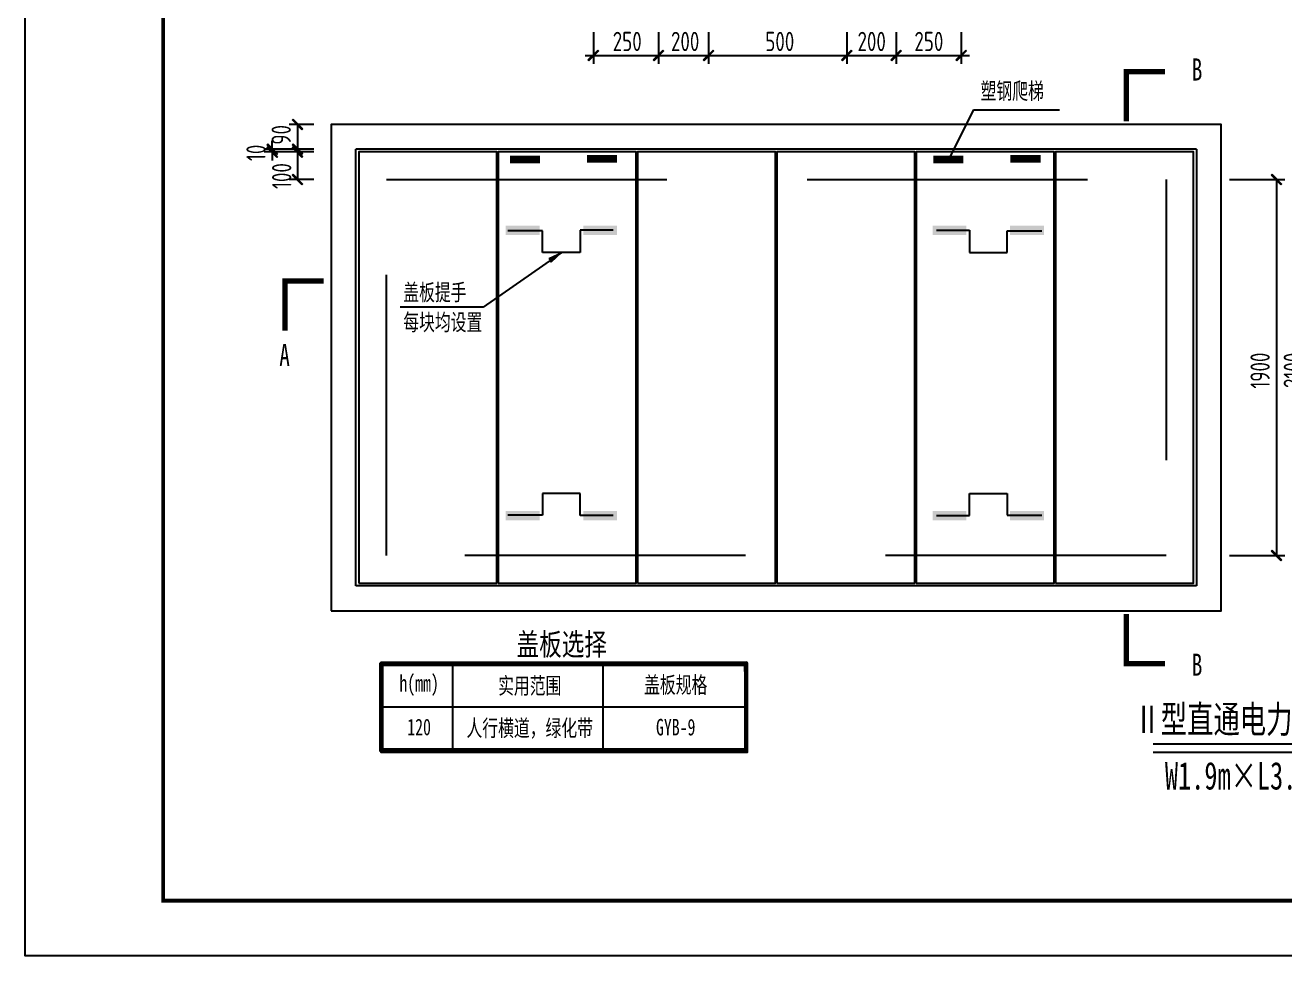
# Model space of a CAD drawing. Extents: x 2969 to 3809, y -1283 to -33.
# Drawn here: x 2969.5 to 3197.6, y -330 to -161.5 of the extents above; entities that cross this region are included whole.
import ezdxf
from ezdxf.enums import TextEntityAlignment as Align

# ---------------------------------------------------------------- set-up
doc = ezdxf.new("R2010")
doc.units = 0
doc.header["$LTSCALE"] = 10
doc.linetypes.add('DASHED', pattern=[19.05, 12.7, -6.35])
for name, color, linetype in [('0-TK', 7, 'Continuous'), ('TK', 7, 'Continuous'), ('尺寸标注', 1, 'Continuous'), ('提手', 7, 'Continuous'), ('文字', 3, 'Continuous'), ('标注引线', 3, 'Continuous'), ('爬梯', 4, 'Continuous'), ('轮廓', 7, 'Continuous')]:
    doc.layers.add(name, color=color, linetype=linetype)
doc.styles.add('GJ', font='tssdeng.shx', dxfattribs={"width": 0.75, "bigfont": 'hztxt.shx'})
doc.styles.add('HZTXT', font='仿宋_GB2312_0.ttf', dxfattribs={"width": 0.6, "height": 1.25})

# ---------------------------------------------------------------- blocks, each defined once
blk = doc.blocks.new('K-箭头')
at = {"lineweight": 5}
blk.add_hatch(color=256, dxfattribs=at).paths.add_polyline_path([(0, 0), (2.39, -0.4), (2.39, 0), (2.39, 0.4)])
for points in [[(0, 0), (2.39, 0.4), (2.39, 0)], [(0, 0), (2.39, -0.4), (2.39, 0)]]:
    blk.add_lwpolyline(points, dxfattribs=at)
blk = doc.blocks.new('K-建筑标记')
at = {"lineweight": 5}
blk.add_hatch(color=256, dxfattribs=at).paths.add_polyline_path([(0.97, 0.8), (0.8, 0.97), (-0.97, -0.8), (-0.8, -0.97)])
blk.add_lwpolyline([(-0.8, -0.97), (-0.97, -0.8), (0.8, 0.97), (0.97, 0.8)], close=True, dxfattribs=at)
blk.add_lwpolyline([(0.09, -0.09), (-0.09, 0.09)], dxfattribs=at)

msp = doc.modelspace()

# ---------------------------------------------------------------- hatches: boundary and pattern name
at = {"layer": '提手'}
for points in [[(3062.626, -197.742), (3056.491, -197.742), (3056.491, -199.435), (3062.626, -199.435)], [(3070.54, -197.742), (3076.674, -197.742), (3076.674, -199.435), (3070.54, -199.435)], [(3139.958, -197.742), (3133.823, -197.742), (3133.823, -199.435), (3139.958, -199.435)], [(3147.871, -197.742), (3154.006, -197.742), (3154.006, -199.435), (3147.871, -199.435)], [(3062.626, -251.113), (3056.491, -251.113), (3056.491, -249.419), (3062.626, -249.419)], [(3070.54, -251.113), (3076.674, -251.113), (3076.674, -249.419), (3070.54, -249.419)], [(3139.958, -251.113), (3133.823, -251.113), (3133.823, -249.419), (3139.958, -249.419)], [(3147.871, -251.113), (3154.006, -251.113), (3154.006, -249.419), (3147.871, -249.419)]]:
    msp.add_hatch(color=256, dxfattribs=at).paths.add_polyline_path(points)
at = {"layer": '轮廓'}
for points in [[(3099.807, -277.222), (3100.16, -276.841), (3033.913, -277.222)], [(3100.16, -276.841), (3033.913, -277.222), (3033.913, -276.841)], [(3034.09, -292.598), (3033.737, -292.95), (3099.807, -292.598)], [(3033.737, -292.95), (3099.807, -292.598), (3100.16, -292.95)]]:
    msp.add_hatch(color=256, dxfattribs=at).paths.add_polyline_path(points)

# ---------------------------------------------------------------- linework, layer by layer
at = {"linetype": 'Continuous', "const_width": 0.7}
msp.add_lwpolyline([(2994.454, -42.989), (3379.454, -42.989), (3379.454, -319.989), (2994.454, -319.989)], close=True, dxfattribs=at)
at = {"layer": '0-TK'}
msp.add_lwpolyline([(2969.454, -32.989), (3389.454, -32.989), (3389.454, -329.989), (2969.454, -329.989)], close=True, dxfattribs=at)
at = {"layer": 'TK'}
for p, q in [((3173.749, -291.628), (3222.661, -291.628)), ((3173.749, -293.107), (3222.661, -293.107))]:
    msp.add_line(p, q, dxfattribs=at)
at = {"layer": '尺寸标注'}
for points in [[(3072.37, -162.706), (3072.37, -168.429)], [(3084.165, -162.706), (3084.165, -168.429)], [(3093.252, -162.706), (3093.252, -168.429)], [(3118.278, -162.706), (3118.278, -168.429)], [(3127.229, -162.706), (3127.229, -168.429)], [(3139.018, -162.706), (3139.018, -168.429)], [(3070.87, -166.929), (3127.229, -166.929), (3140.518, -166.929)], [(3021.768, -179.422), (3017.256, -179.422)], [(3018.768, -179.422), (3018.768, -183.918)], [(3014.214, -183.918), (3014.214, -182.427)], [(3021.768, -183.918), (3012.728, -183.918)], [(3021.768, -184.421), (3012.728, -184.421)], [(3014.214, -184.421), (3014.214, -185.942)], [(3014.214, -184.421), (3014.249, -184.421)], [(3021.768, -183.918), (3017.256, -183.918)], [(3021.768, -184.421), (3017.256, -184.421)], [(3018.768, -183.918), (3018.804, -183.918)], [(3018.768, -184.421), (3018.768, -189.42)], [(3021.768, -189.42), (3017.256, -189.42)], [(3018.768, -189.42), (3018.804, -189.42)], [(3187.61, -189.42), (3197.619, -189.42)], [(3196.125, -189.42), (3196.125, -257.491)], [(3187.61, -257.491), (3197.619, -257.491)], [(3196.125, -257.491), (3196.161, -257.491)]]:
    msp.add_lwpolyline(points, dxfattribs=at)
at = {"layer": '提手'}
for p, q in [((3063.17, -198.679), (3056.904, -198.679)), ((3063.17, -202.592), (3063.17, -198.679)), ((3075.954, -198.589), (3069.967, -198.589)), ((3069.967, -198.589), (3069.967, -202.592)), ((3134.543, -198.589), (3140.53, -198.589)), ((3140.53, -198.589), (3140.53, -202.592)), ((3147.328, -202.592), (3147.328, -198.679)), ((3147.328, -198.679), (3153.594, -198.679)), ((3069.967, -202.592), (3063.17, -202.592)), ((3140.53, -202.592), (3147.328, -202.592)), ((3069.967, -246.263), (3063.17, -246.263)), ((3063.17, -246.263), (3063.17, -250.176)), ((3069.967, -250.266), (3069.967, -246.263)), ((3140.53, -250.266), (3140.53, -246.263)), ((3140.53, -246.263), (3147.328, -246.263)), ((3147.328, -246.263), (3147.328, -250.176)), ((3063.17, -250.176), (3056.904, -250.176)), ((3075.954, -250.266), (3069.967, -250.266)), ((3134.543, -250.266), (3140.53, -250.266)), ((3147.328, -250.176), (3153.594, -250.176))]:
    msp.add_line(p, q, dxfattribs=at)
at = {"layer": '文字', "const_width": 1}
for points in [[(3175.923, -169.872), (3168.923, -169.872), (3168.923, -178.872)], [(3023.523, -207.771), (3016.523, -207.771), (3016.523, -216.771)], [(3175.923, -277.071), (3168.923, -277.071), (3168.923, -268.071)]]:
    msp.add_lwpolyline(points, dxfattribs=at)
at = {"layer": '标注引线'}
for points in [[(3141.246, -176.811), (3136.694, -185.795)], [(3141.246, -176.811), (3156.835, -176.811)], [(3066.515, -202.668), (3052.398, -212.503)], [(3052.398, -212.503), (3037.397, -212.503)]]:
    msp.add_lwpolyline(points, dxfattribs=at)
at = {"layer": '爬梯', "const_width": 1.369}
for points in [[(3057.256, -185.795), (3062.702, -185.795)], [(3071.215, -185.653), (3076.662, -185.653)], [(3133.971, -185.795), (3139.417, -185.795)], [(3147.93, -185.653), (3153.377, -185.653)]]:
    msp.add_lwpolyline(points, dxfattribs=at)
at = {"layer": '轮廓'}
for points in [[(3024.872, -267.521), (3186.106, -267.521), (3186.106, -179.422), (3024.872, -179.422), (3024.872, -267.521)], [(3181.617, -183.918), (3029.365, -183.918)], [(3029.365, -262.993), (3029.365, -183.918)], [(3029.876, -262.515), (3054.876, -262.515), (3054.876, -184.421), (3029.876, -184.421), (3029.876, -262.515)], [(3055.116, -262.515), (3080.116, -262.515), (3080.116, -184.421), (3055.116, -184.421), (3055.116, -262.515)], [(3080.389, -262.515), (3105.362, -262.515), (3105.362, -184.421), (3080.389, -184.421), (3080.389, -262.515)], [(3105.629, -262.515), (3130.628, -262.515), (3130.628, -184.421), (3105.629, -184.421), (3105.629, -262.515)], [(3130.865, -262.515), (3155.864, -262.515), (3155.864, -184.421), (3130.865, -184.421), (3130.865, -262.515)], [(3156.105, -262.515), (3181.113, -262.515), (3181.113, -184.421), (3156.105, -184.421), (3156.105, -262.515)], [(3181.617, -183.918), (3181.617, -262.993)], [(3181.617, -262.993), (3029.365, -262.993)], [(3034.09, -277.017), (3033.737, -277.017), (3034.09, -292.598), (3034.09, -277.017)], [(3033.737, -277.017), (3034.09, -292.598), (3033.737, -292.95), (3033.737, -277.017)], [(3034.234, -277.162), (3033.881, -277.162), (3033.881, -293.095), (3034.234, -292.743), (3034.234, -277.162)], [(3099.807, -277.222), (3100.16, -276.841), (3033.913, -277.222), (3099.807, -277.222)], [(3100.16, -276.841), (3033.913, -277.222), (3033.913, -276.841), (3100.16, -276.841)], [(3099.952, -277.367), (3100.305, -276.985), (3034.058, -276.985), (3034.058, -277.367), (3099.952, -277.367)], [(3046.912, -292.919), (3046.912, -277.162)], [(3074.134, -292.919), (3074.134, -277.162)], [(3100.16, -292.95), (3099.807, -277.222), (3100.16, -276.841), (3100.16, -292.95)], [(3099.807, -292.598), (3100.16, -292.95), (3099.807, -277.222), (3099.807, -292.598)], [(3099.952, -292.743), (3100.305, -293.095), (3100.305, -276.985), (3099.952, -277.367), (3099.952, -292.743)], [(3034.058, -284.88), (3100.128, -284.88)], [(3034.09, -292.598), (3033.737, -292.95), (3099.807, -292.598), (3034.09, -292.598)], [(3033.737, -292.95), (3099.807, -292.598), (3100.16, -292.95), (3033.737, -292.95)], [(3034.234, -292.743), (3033.881, -293.095), (3100.305, -293.095), (3099.952, -292.743), (3034.234, -292.743)], [(3034.058, -292.598), (3100.128, -292.598)], [(3034.058, -292.919), (3100.128, -292.919)]]:
    msp.add_lwpolyline(points, dxfattribs=at)
at = {"layer": '轮廓', "color": 3, "linetype": 'DASHED', "ltscale": 0.4}
msp.add_lwpolyline([(3034.875, -189.42), (3176.107, -189.42), (3176.107, -257.491), (3034.875, -257.491)], close=True, dxfattribs=at)

# ---------------------------------------------------------------- block references
at = {"layer": '尺寸标注'}
for p in [(3072.37, -166.929), (3084.165, -166.929), (3093.252, -166.929), (3118.278, -166.929), (3127.229, -166.929), (3139.018, -166.929)]:
    msp.add_blockref('K-建筑标记', p, dxfattribs=at)
at = {"layer": '尺寸标注', "rotation": 90}
for p in [(3018.768, -179.422), (3014.214, -183.918), (3014.214, -184.421), (3018.768, -183.918), (3018.768, -184.421), (3018.768, -189.42), (3196.125, -189.42), (3196.125, -257.491)]:
    msp.add_blockref('K-建筑标记', p, dxfattribs=at)
at = {"layer": '标注引线', "xscale": 1.017900000000088, "yscale": 1.017900000000088, "zscale": 1.017900000000088, "rotation": 214.8626789016625}
msp.add_blockref('K-箭头', (3066.515, -202.668), dxfattribs=at)

# ---------------------------------------------------------------- texts
at = {"layer": 'TK', "color": 152, "style": 'HZTXT', "width": 0.7}
for s, p in [('Ⅱ型直通电力检查井大样图', (3170.371, -287.155)), ('W1.9m×L3.0m×H1.8m', (3175.904, -297.376))]:
    msp.add_text(s, height=5, dxfattribs=at).set_placement(p, align=Align.MIDDLE_LEFT)
at = {"layer": '尺寸标注', "style": 'GJ', "width": 0.75}
for s, p in [('250', (3078.508, -166.157)), ('200', (3089, -166.157)), ('500', (3106.142, -166.157)), ('200', (3122.787, -166.157)), ('250', (3133.147, -166.157))]:
    msp.add_text(s, height=3.5, dxfattribs=at).set_placement(p, align=Align.CENTER)
for s, p in [('90', (3017.579, -183.093)), ('10', (3013.024, -186.061)), ('100', (3017.674, -191.12)), ('1900', (3194.9, -227.277)), ('2100', (3200.913, -227.161))]:
    msp.add_text(s, height=3.5, rotation=90, dxfattribs=at).set_placement(p)
at = {"layer": '文字', "style": 'HZTXT', "width": 0.7}
for s, height, p in [('B', 4, (3180.785, -171.478)), ('塑钢爬梯', 3, (3142.518, -174.852)), ('盖板提手', 3, (3037.937, -211.323)), ('每块均设置', 3, (3037.937, -216.735)), ('A', 4, (3015.488, -223.171)), ('B', 4, (3180.785, -279.265))]:
    msp.add_text(s, height=height, dxfattribs=at).set_placement(p)
at = {"layer": '文字', "style": 'HZTXT'}
for s, height, width, p in [('盖板选择', 4, 0.75, (3066.646, -273.502)), ('h(mm)', 3, 0.7, (3040.806, -280.86)), ('实用范围', 3, 0.7, (3060.844, -281.02)), ('盖板规格', 3, 0.7, (3087.291, -280.86)), ('120', 3, 0.7, (3040.806, -288.578)), ('人行横道，绿化带', 3, 0.7, (3060.844, -288.739)), ('GYB-9', 3, 0.7, (3087.291, -288.578))]:
    msp.add_text(s, height=height, dxfattribs=dict(at, width=width)).set_placement(p, align=Align.MIDDLE)

doc.saveas('drawing.dxf')
